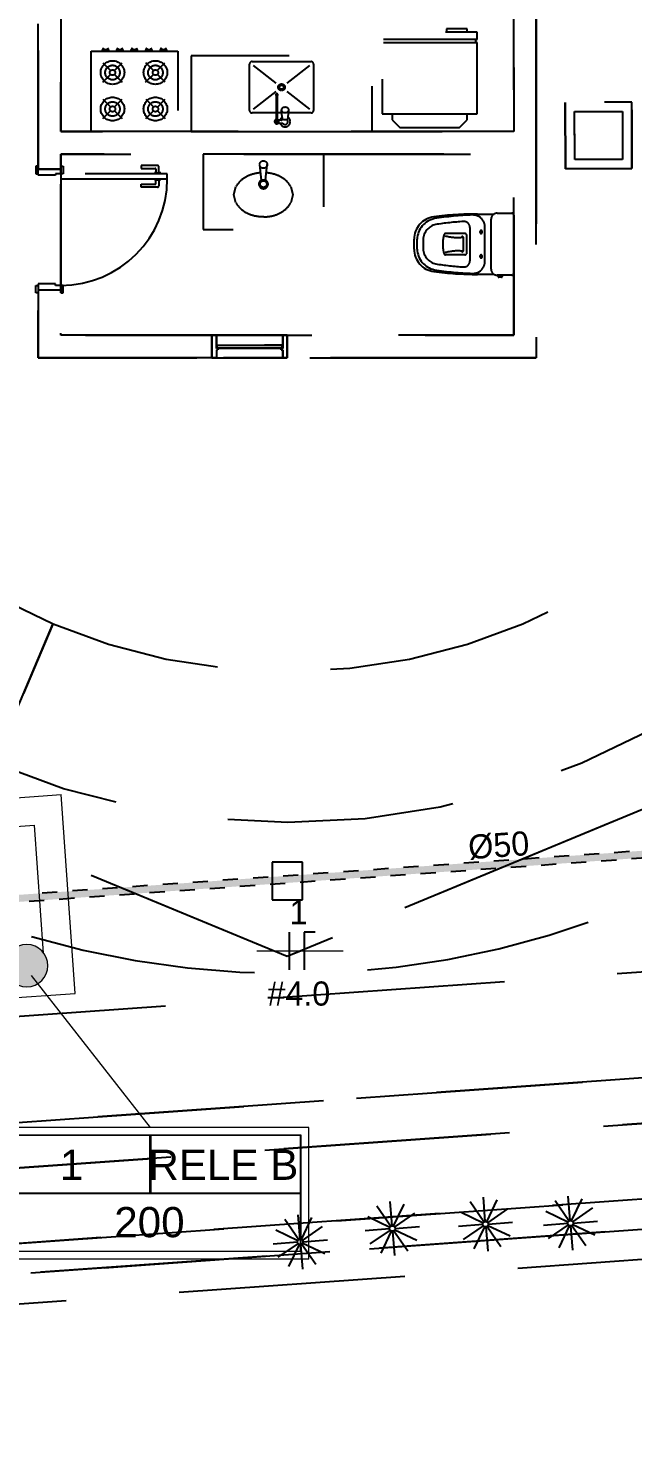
# Model space of a CAD drawing. Header units: metres. Extents: x 4 to 118, y -16 to 34.
# Drawn here: x 30.38 to 34.39, y 0 to 9.41 of the extents above; entities that cross this region are included whole.
import ezdxf

# ---------------------------------------------------------------- set-up
doc = ezdxf.new("R2010")
doc.units = ezdxf.units.M
for name, pattern in [('Hidden', [0.007144, 0.004763, -0.002381]), ('IMPORT-_Tracejado pequeno', [2.25, 1.5, -0.75]), ('IMPORT-DASHED2 _4_', [0.375, 0.25, -0.125])]:
    doc.linetypes.add(name, pattern=pattern)
for name, color, linetype, lineweight in [('001_Dark_1 10', 7, 'Continuous', 9), ('A-ANNO-NOTE', 7, 'Continuous', 9), ('A-DETL-GENF', 7, 'Continuous', 9), ('E-LITE-EQPM-IDEN', 7, 'Continuous', 9), ('E-POWR-CNDT', 7, 'Continuous', 25), ('E-POWR-CNDT-IDEN', 7, 'Continuous', 9), ('KIRYA - PAREDE', 7, 'Continuous', 35), ('KIRYA - PAREDE VISTA', 7, 'Continuous', 18), ('KIRYA - PISO', 7, 'Continuous', 9), ('KIRYA - PROJEÇÃO', 7, 'IMPORT-DASHED2 _4_', 9), ('KIRYA - SQUADRIA', 7, 'Continuous', 9), ('LAYOUT-WC_COZINHA', 7, 'Continuous', 9), ('VEGETAÇÃO', 7, 'Continuous', 9)]:
    doc.layers.add(name, color=color, linetype=linetype, lineweight=lineweight)
doc.layers.add('A-DETL-THIN', color=7, linetype='Continuous', lineweight=20, true_color=0xc0c0c0)
doc.layers.add('Base Revit Coremas_dwg', color=7, linetype='Continuous', lineweight=9, true_color=0x767676)
doc.styles.add('Arial_1', font='arial.ttf', dxfattribs={"height": 0.2})
doc.styles.add('Century Gothic_3', font='GOTHIC.TTF', dxfattribs={"height": 0.16})

# ---------------------------------------------------------------- blocks, each defined once
blk = doc.blocks.new('Base Revit Coremas_dwg_A$C245F1D6E-8215566-PLANTA BAIXA - TÉRREO')
at = {"layer": 'LAYOUT-WC_COZINHA', "color": 254, "linetype": 'IMPORT-_Tracejado pequeno', "lineweight": 25, "true_color": 0xe3e3e3}
for p, q in [((0.4045, 0.3774), (0.5536, 0.3774)), ((0.56, 0.426), (0.56, 0.4174)), ((0.6, 0.3774), (0.6268, 0.3774)), ((0.6368, 0.3774), (0.7955, 0.3774)), ((0.3875, 0.0544), (0.3875, 0.3604)), ((0.413, 0.3519), (0.5637, 0.2354)), ((0.787, 0.3519), (0.6363, 0.2354)), ((0.8125, 0.3604), (0.8125, 0.0544)), ((0.5637, 0.1793), (0.413, 0.0629)), ((0.6363, 0.1793), (0.787, 0.0629)), ((0.7955, 0.0374), (0.4045, 0.0374))]:
    blk.add_line(p, q, dxfattribs=at)
at = {"layer": 'LAYOUT-WC_COZINHA', "color": 254, "linetype": 'IMPORT-_Tracejado pequeno', "lineweight": 25, "true_color": 0xe3e3e3, "flags": 128}
blk.add_lwpolyline([(1.2, 0.5), (0, 0.5), (0, 0), (1.2, 0)], close=True, dxfattribs=at)
for points in [[(0.6016, 0.3573), (0.5974, 0.4064), (0.5968, 0.4128), (0.5956, 0.4159), (0.5909, 0.4193), (0.5849, 0.4213), (0.5768, 0.422), (0.5687, 0.4213), (0.5626, 0.4193), (0.558, 0.4159), (0.5568, 0.4128), (0.5562, 0.4065), (0.5518, 0.3573)], [(0.622, 0.4453), (0.6101, 0.4453), (0.5924, 0.4453)], [(0.6031, 0.4253), (0.6105, 0.4253), (0.6207, 0.4253)], [(0.6268, 0.4347), (0.6268, 0.4211), (0.6268, 0.2629), (0.6268, 0.2575)], [(0.6368, 0.2575), (0.6368, 0.2629), (0.6368, 0.4211), (0.6368, 0.4347)]]:
    blk.add_lwpolyline(points, dxfattribs=at)
at = {"layer": 'LAYOUT-WC_COZINHA', "color": 254, "linetype": 'IMPORT-_Tracejado pequeno', "lineweight": 25, "true_color": 0xe3e3e3}
for radius in [0.0226, 0.0138]:
    blk.add_circle((0.6, 0.2074), radius, dxfattribs=at)
for centre, radius, start, end in [((0.4045, 0.3604), 0.017, 90, 180), ((0.5768, 0.4347), 0.0349, 17.74323, 233.82953), ((0.5768, 0.4347), 0.0189, 34.26245, 207.26327), ((0.6031, 0.4153), 0.01, 90, 167.17152), ((0.5768, 0.4347), 0.0349, 306.00126, 344.46267), ((0.6318, 0.4347), 0.0145, 132.80067, 220.15936), ((0.6318, 0.4347), 0.0145, 220.15936, 249.83899), ((0.6318, 0.4347), 0.0145, 290.16101, 132.80067), ((0.6318, 0.4347), 0.005, 0.00373, 179.99627), ((0.7955, 0.3604), 0.017, 360, 90), ((0.5671, 0.3577), 0.0153, 181.48017, 244.51162), ((0.5689, 0.3559), 0.0173, 120.66541, 166.87456), ((0.577, 0.3401), 0.035, 62.12392, 118.91725), ((0.5769, 0.3792), 0.039, 245.0813, 294.9187), ((0.5852, 0.3569), 0.0164, 1.37882, 60.14207), ((0.5865, 0.3573), 0.015, 297.00282, 0.15722), ((0.6318, 0.2575), 0.00738, 132.65589, 47.34411), ((0.6318, 0.2575), 0.005, 179.99352, 0.00648), ((0.4045, 0.0544), 0.017, 180, 270), ((0.7955, 0.0544), 0.017, 270, 360)]:
    blk.add_arc(centre, radius, start, end, dxfattribs=at)
blk = doc.blocks.new('Base Revit Coremas_dwg_A$C249D7A9F-8215567-PLANTA BAIXA - TÉRREO')
at = {"layer": 'LAYOUT-WC_COZINHA', "color": 254, "linetype": 'IMPORT-_Tracejado pequeno', "lineweight": 25, "true_color": 0xe3e3e3}
for p, q in [((0.1342, 0.4155), (0.0836, 0.4661)), ((0.1345, 0.3897), (0.0836, 0.3388)), ((0.2109, 0.3388), (0.1601, 0.3896)), ((0.2109, 0.4661), (0.1604, 0.4157)), ((0.4186, 0.4156), (0.3683, 0.4659)), ((0.4191, 0.3895), (0.3683, 0.3386)), ((0.4955, 0.3386), (0.4445, 0.3896)), ((0.4955, 0.4659), (0.445, 0.4154)), ((0.1339, 0.174), (0.0857, 0.2223)), ((0.2129, 0.2251), (0.1613, 0.1734)), ((0.4186, 0.1743), (0.3683, 0.2247)), ((0.4956, 0.2247), (0.4451, 0.1742)), ((0.1355, 0.1476), (0.0857, 0.0978)), ((0.2129, 0.095), (0.1598, 0.1481)), ((0.4191, 0.1482), (0.3683, 0.0974)), ((0.4956, 0.0974), (0.4446, 0.1484)), ((0.0849, 0.0172), (0.0849, 0.0191)), ((0.1049, 0.0172), (0.1049, 0.0191)), ((0.1812, 0.0172), (0.1812, 0.0191)), ((0.2012, 0.0172), (0.2012, 0.0191)), ((0.2775, 0.0172), (0.2775, 0.0191)), ((0.2975, 0.0172), (0.2975, 0.0191)), ((0.3739, 0.0172), (0.3739, 0.0191)), ((0.3939, 0.0172), (0.3939, 0.0191)), ((0.4681, 0.0172), (0.4681, 0.0191)), ((0.4881, 0.0172), (0.4881, 0.0191))]:
    blk.add_line(p, q, dxfattribs=at)
at = {"layer": 'LAYOUT-WC_COZINHA', "color": 254, "linetype": 'IMPORT-_Tracejado pequeno', "lineweight": 25, "true_color": 0xe3e3e3, "flags": 128}
for points in [[(0.5732, 0.5514), (0.5732, 0.0191), (0, 0.0191), (0, 0.5514)], [(0.1212, 0.0172), (0.1212, 0.0153), (0.0684, 0.0153), (0.0684, 0.0172)], [(0.2176, 0.0172), (0.2176, 0.0153), (0.1647, 0.0153), (0.1647, 0.0172)], [(0.3139, 0.0172), (0.3139, 0.0153), (0.261, 0.0153), (0.261, 0.0172)], [(0.4102, 0.0172), (0.4102, 0.0153), (0.3574, 0.0153), (0.3574, 0.0172)], [(0.5044, 0.0172), (0.5044, 0.0153), (0.4516, 0.0153), (0.4516, 0.0172)]]:
    blk.add_lwpolyline(points, close=True, dxfattribs=at)
at = {"layer": 'LAYOUT-WC_COZINHA', "color": 254, "linetype": 'IMPORT-_Tracejado pequeno', "lineweight": 25, "true_color": 0xe3e3e3}
for centre, radius in [((0.1474, 0.4028), 0.0783), ((0.4318, 0.4028), 0.0783), ((0.1474, 0.4028), 0.0483), ((0.1474, 0.4028), 0.0183), ((0.4318, 0.4028), 0.0483), ((0.4318, 0.4028), 0.0183), ((0.1474, 0.1615), 0.0783), ((0.1474, 0.1615), 0.0483), ((0.4318, 0.1615), 0.0783), ((0.4318, 0.1615), 0.0483), ((0.1474, 0.1615), 0.0183), ((0.4318, 0.1615), 0.0183)]:
    blk.add_circle(centre, radius, dxfattribs=at)
for centre, radius, start, end in [((0.0949, 0.0152), 0.0214, 179.77732, 222.19147), ((0.0942, -0.0091), 0.0182, 30.07184, 146.86423), ((0.0949, 0.0152), 0.0214, 314.74459, 0.22268), ((0.1912, 0.0152), 0.0214, 179.77732, 222.19147), ((0.1905, -0.0091), 0.0182, 30.07184, 146.86423), ((0.1912, 0.0152), 0.0214, 314.74459, 0.22268), ((0.2875, 0.0152), 0.0214, 179.77732, 222.19147), ((0.2869, -0.0091), 0.0182, 30.07184, 146.86423), ((0.2875, 0.0152), 0.0214, 314.74459, 0.22268), ((0.3839, 0.0152), 0.0214, 179.77732, 222.19147), ((0.3832, -0.0091), 0.0182, 30.07184, 146.86423), ((0.3839, 0.0152), 0.0214, 314.74459, 0.22268), ((0.4781, 0.0152), 0.0214, 179.77732, 222.19147), ((0.4774, -0.0091), 0.0182, 30.07184, 146.86423), ((0.4781, 0.0152), 0.0214, 314.74459, 0.22268)]:
    blk.add_arc(centre, radius, start, end, dxfattribs=at)
blk = doc.blocks.new('Base Revit Coremas_dwg_A$C7E1C57F4-8215568-PLANTA BAIXA - TÉRREO')
at = {"layer": 'LAYOUT-WC_COZINHA', "color": 254, "linetype": 'IMPORT-_Tracejado pequeno', "lineweight": 25, "true_color": 0xe3e3e3}
for p, q in [((0.62, 0.09), (0.01, 0.09)), ((0.01, 0.07), (0.62, 0.07)), ((0.0675, 0.0225), (0.2025, 0.0225))]:
    blk.add_line(p, q, dxfattribs=at)
at = {"layer": 'LAYOUT-WC_COZINHA', "color": 254, "linetype": 'IMPORT-_Tracejado pequeno', "lineweight": 25, "true_color": 0xe3e3e3, "flags": 128}
blk.add_lwpolyline([(0.5625, 0.5625), (0.5625, 0.6025), (0.5125, 0.6525), (0.1175, 0.6525), (0.0675, 0.6025), (0.0675, 0.5625), (0, 0.5625), (0, 0.09), (0.01, 0.09), (0.01, 0.07), (0, 0.07), (0, 0.0225), (0.0675, 0.0225), (0.0675, 0), (0.2025, 0), (0.2025, 0.0225), (0.63, 0.0225), (0.63, 0.07), (0.62, 0.07), (0.62, 0.09), (0.63, 0.09), (0.63, 0.5625), (0.5625, 0.5625), (0.0675, 0.5625)], dxfattribs=at)
blk = doc.blocks.new('Base Revit Coremas_dwg__U20-8215570-PLANTA BAIXA - TÉRREO')
at = {"layer": 'KIRYA - SQUADRIA', "color": 254, "linetype": 'IMPORT-_Tracejado pequeno', "lineweight": 25, "true_color": 0xe3e3e3}
for p, q in [((0.0237, 0.6295), (0.0237, 0.6495)), ((0.0713, 0.6295), (0.0713, 0.6495)), ((0.8, -0.15), (0.8, 0))]:
    blk.add_line(p, q, dxfattribs=at)
at = {"layer": 'KIRYA - SQUADRIA', "color": 254, "linetype": 'IMPORT-_Tracejado pequeno', "lineweight": 25, "true_color": 0xe3e3e3, "flags": 128}
for points in [[(0.03, 0.6621), (0.0237, 0.6621), (0.0237, 0.6495), (-0.015, 0.6495)], [(0, -0.15), (0, 0), (0.065, 0), (0.065, 0.705), (0.03, 0.705), (0.03, 0.015)], [(0.065, 0.6621), (0.0713, 0.6621), (0.0713, 0.6495), (0.11, 0.6495)], [(-0.025, 0.6395), (-0.025, 0.5325), (-0.005, 0.5325), (-0.005, 0.6245)], [(0, 0.6295), (0.0237, 0.6295), (0.0237, 0.6195), (0.03, 0.6195)], [(0.095, 0.6295), (0.0713, 0.6295), (0.0713, 0.6195), (0.065, 0.6195)], [(0.12, 0.6395), (0.12, 0.5325), (0.1, 0.5325), (0.1, 0.6245)], [(0.03, 0), (-0.02, 0), (-0.02, 0.015), (0.03, 0.015), (0.03, -0.035), (0.04, -0.035), (0.04, -0.15), (-0.02, -0.15), (-0.02, -0.165), (0.03, -0.165), (0.03, -0.15)], [(0.82, 0), (0.77, 0), (0.82, 0), (0.82, 0.015), (0.77, 0.015), (0.77, -0.035), (0.76, -0.035), (0.76, -0.15), (0.82, -0.15), (0.82, -0.165), (0.77, -0.165), (0.77, -0.15)]]:
    blk.add_lwpolyline(points, dxfattribs=at)
at = {"layer": 'KIRYA - SQUADRIA', "color": 254, "linetype": 'IMPORT-_Tracejado pequeno', "lineweight": 25, "true_color": 0xe3e3e3}
for centre, radius, start, end in [((0.065, 0), 0.705, 360, 90), ((-0.015, 0.6395), 0.01, 90, 180), ((0, 0.6245), 0.005, 90, 180), ((0.095, 0.6245), 0.005, 0, 90), ((0.11, 0.6395), 0.01, 0, 90)]:
    blk.add_arc(centre, radius, start, end, dxfattribs=at)
blk = doc.blocks.new('Base Revit Coremas_dwg_A$C0A671FCF-8215560-PLANTA BAIXA - TÉRREO')
at = {"layer": 'LAYOUT-WC_COZINHA', "color": 254, "linetype": 'IMPORT-_Tracejado pequeno', "lineweight": 25, "true_color": 0xe3e3e3}
for p, q in [((0, 0.012), (0, 0.398)), ((0.0754, 0.41), (0.1037, 0.41)), ((0.0804, 0.4244), (0.0987, 0.4244)), ((0.1294, 0.405), (0.2392, 0.405)), ((0.15, 0.37), (0.15, 0.04)), ((0.3132, 0.1415), (0.3132, 0.2685)), ((0.3228, 0.2758), (0.4517, 0.2758)), ((0.4687, 0.1975), (0.4687, 0.2125)), ((0.3228, 0.1342), (0.4517, 0.1342)), ((0.11, 0), (0.012, 0)), ((0.2392, 0.005), (0.1294, 0.005))]:
    blk.add_line(p, q, dxfattribs=at)
at = {"layer": 'LAYOUT-WC_COZINHA', "color": 254, "linetype": 'IMPORT-_Tracejado pequeno', "lineweight": 25, "true_color": 0xe3e3e3, "flags": 128}
for points in [[(0.012, 0.41), (0.0754, 0.41), (0.0754, 0.4194), (0.1037, 0.4194), (0.1037, 0.41), (0.11, 0.41)], [(0.19, 0.3185), (0.19, 0.2125), (0.19, 0.1975), (0.19, 0.0915)], [(0.29, 0.0943), (0.29, 0.1975), (0.29, 0.2125), (0.29, 0.3157)], [(0.3451, 0.1489), (0.3348, 0.1577), (0.3348, 0.1975), (0.3348, 0.2125), (0.3348, 0.2523), (0.3451, 0.2611)], [(0.6, 0.1724), (0.6, 0.1975), (0.6, 0.2125), (0.6, 0.2376)], [(0.64, 0.2376), (0.64, 0.2125), (0.64, 0.1975), (0.64, 0.1724)], [(0.66, 0.2376), (0.66, 0.2125), (0.66, 0.1975), (0.66, 0.1724)]]:
    blk.add_lwpolyline(points, dxfattribs=at)
at = {"layer": 'LAYOUT-WC_COZINHA', "color": 254, "linetype": 'IMPORT-_Tracejado pequeno', "lineweight": 25, "true_color": 0xe3e3e3}
for centre, radius, start, end in [((0.012, 0.398), 0.012, 90, 180), ((0.0804, 0.4194), 0.005, 90, 180), ((0.0987, 0.4194), 0.005, 360, 90), ((0.11, 0.37), 0.04, 61.04498, 90), ((0.11, 0.37), 0.04, 360, 61.04498), ((0.27, 0.3185), 0.08, 88.14425, 180), ((0.2392, -1.8637), 2.2687, 82.65629, 90), ((0.2073, -1.6167), 2.0162, 80.95019, 88.14425), ((0.51, 0.2376), 0.15, 0, 82.65629), ((0.2212, 0.2861), 0.0134, 162.44815, 180), ((0.2212, 0.2861), 0.0134, 180, 197.55185), ((0.2185, 0.287), 0.0106, 142.63461, 162.44815), ((0.2168, 0.2883), 0.00838, 118.47751, 142.63461), ((0.2156, 0.2903), 0.00607, 90, 118.47751), ((0.2156, 0.2903), 0.00607, 61.52249, 90), ((0.2145, 0.2883), 0.00838, 37.36539, 61.52249), ((0.2128, 0.287), 0.0106, 17.55185, 37.36539), ((0.2101, 0.2861), 0.0134, 0, 17.55185), ((0.2101, 0.2861), 0.0134, 342.44815, 0), ((0.33, 0.3157), 0.04, 86.36665, 180), ((0.2073, -1.6167), 1.9762, 80.95019, 86.36665), ((0.4941, 0.2316), 0.106, 2.34978, 78.01274), ((0.4941, 0.2316), 0.146, 2.34978, 78.01274), ((0.2185, 0.2852), 0.0106, 197.55185, 217.36539), ((0.2168, 0.2839), 0.00838, 217.36539, 241.52249), ((0.2156, 0.2819), 0.00607, 241.52249, 270), ((0.2156, 0.2819), 0.00607, 270, 298.47751), ((0.2145, 0.2839), 0.00838, 298.47751, 322.63461), ((0.2128, 0.2852), 0.0106, 322.63461, 342.44815), ((0.3228, 0.2658), 0.01, 90, 164.16879), ((0.3699, 0.5616), 0.3121, 264.89478, 285.62296), ((0.4517, 0.2658), 0.01, 18.52205, 90), ((0.3187, 0.2213), 0.1503, 356.66193, 18.52205), ((0.3187, 0.1887), 0.1503, 341.47795, 3.33807), ((0.2212, 0.1239), 0.0134, 162.44815, 180), ((0.2212, 0.1239), 0.0134, 180, 197.55185), ((0.2185, 0.1248), 0.0106, 142.63461, 162.44815), ((0.2185, 0.123), 0.0106, 197.55185, 217.36539), ((0.2168, 0.1261), 0.00838, 118.47751, 142.63461), ((0.2168, 0.1217), 0.00838, 217.36539, 241.52249), ((0.2156, 0.1281), 0.00607, 90, 118.47751), ((0.2156, 0.1197), 0.00607, 241.52249, 270), ((0.2156, 0.1281), 0.00607, 61.52249, 90), ((0.2156, 0.1197), 0.00607, 270, 298.47751), ((0.2145, 0.1261), 0.00838, 37.36539, 61.52249), ((0.2145, 0.1217), 0.00838, 298.47751, 322.63461), ((0.2128, 0.1248), 0.0106, 17.55185, 37.36539), ((0.2128, 0.123), 0.0106, 322.63461, 342.44815), ((0.2101, 0.1239), 0.0134, 360, 17.55185), ((0.2101, 0.1239), 0.0134, 342.44815, 360), ((0.33, 0.0943), 0.04, 180, 273.63335), ((0.3228, 0.1442), 0.01, 195.83121, 270), ((0.3699, -0.1516), 0.3121, 74.37704, 95.10522), ((0.4517, 0.1442), 0.01, 270, 341.47795), ((0.4941, 0.1784), 0.106, 281.98726, 357.65022), ((0.4941, 0.1784), 0.146, 281.98726, 357.65022), ((0.51, 0.1724), 0.15, 277.34371, 360), ((0.012, 0.012), 0.012, 180, 270), ((0.11, 0.04), 0.04, 270, 298.95502), ((0.11, 0.04), 0.04, 298.95502, 0), ((0.27, 0.0915), 0.08, 180, 271.85575), ((0.2392, 2.2737), 2.2687, 270, 277.34371), ((0.2073, 2.0267), 2.0162, 271.85575, 279.04981), ((0.2073, 2.0267), 1.9762, 273.63335, 279.04981)]:
    blk.add_arc(centre, radius, start, end, dxfattribs=at)
blk = doc.blocks.new('Base Revit Coremas_dwg_A$C331B23C5-8215561-PLANTA BAIXA - TÉRREO')
at = {"layer": 'LAYOUT-WC_COZINHA', "color": 254, "linetype": 'IMPORT-_Tracejado pequeno', "lineweight": 25, "true_color": 0xe3e3e3, "flags": 128}
blk.add_lwpolyline([(0, 0.8), (0, 0), (0.5, 0), (0.5, 0.8)], close=True, dxfattribs=at)
for points in [[(0.2159, 0.5819), (0.2692, 0.5958), (0.3224, 0.5819)], [(0.0687, 0.4236), (0.1726, 0.4126), (0.1737, 0.3868), (0.0723, 0.3752)], [(0.3224, 0.2181), (0.2692, 0.2042), (0.2159, 0.2181)]]:
    blk.add_lwpolyline(points, dxfattribs=at)
at = {"layer": 'LAYOUT-WC_COZINHA', "color": 254, "linetype": 'IMPORT-_Tracejado pequeno', "lineweight": 25, "true_color": 0xe3e3e3}
for centre, radius in [((0.0694, 0.4), 0.025), ((0.1989, 0.4), 0.0217)]:
    blk.add_circle(centre, radius, dxfattribs=at)
for centre, radius, start, end in [((0.2923, 0.4448), 0.157, 119.13945, 143.388), ((0.246, 0.4448), 0.157, 36.612, 60.86055), ((0.3863, 0.4), 0.2627, 162.8939, 176.12745), ((0.3288, 0.4177), 0.2025, 143.388, 162.8939), ((0.1926, 0.4052), 0.2235, 17.1061, 36.612), ((0.2162, 0.4124), 0.1988, 356.41257, 17.1061), ((0.3863, 0.4), 0.2627, 184.10958, 197.1061), ((0.1989, 0.4), 0.0307, 206.00804, 155.28758), ((0.152, 0.4), 0.2627, 342.8939, 360), ((0.3288, 0.3823), 0.2025, 197.1061, 216.612), ((0.2095, 0.3823), 0.2025, 323.388, 342.8939), ((0.2923, 0.3552), 0.157, 216.612, 240.86055), ((0.246, 0.3552), 0.157, 299.13945, 323.388)]:
    blk.add_arc(centre, radius, start, end, dxfattribs=at)
blk = doc.blocks.new('Base Revit Coremas_dwg_A$C277F18F9-8215571-PLANTA BAIXA - TÉRREO')
at = {"layer": 'VEGETAÇÃO', "color": 254, "linetype": 'IMPORT-_Tracejado pequeno', "lineweight": 25, "true_color": 0xe3e3e3}
for p, q in [((0.171, 0.1956), (0.09, 0.3359)), ((0.18, 0.198), (0.18, 0.36)), ((0.189, 0.1956), (0.27, 0.3359)), ((0.1644, 0.189), (0.0241, 0.27)), ((0.1956, 0.189), (0.3359, 0.27)), ((0.162, 0.18), (0, 0.18)), ((0.1644, 0.171), (0.0241, 0.09)), ((0.171, 0.1644), (0.09, 0.0241)), ((0.18, 0.162), (0.18, 0)), ((0.189, 0.1644), (0.27, 0.0241)), ((0.1956, 0.171), (0.3359, 0.09)), ((0.198, 0.18), (0.36, 0.18))]:
    blk.add_line(p, q, dxfattribs=at)
blk.add_circle((0.18, 0.18), 0.018, dxfattribs=at)
blk = doc.blocks.new('Base Revit Coremas_dwg_A$C6DD851CF-8215572-PLANTA BAIXA - TÉRREO')
at = {"layer": 'VEGETAÇÃO', "color": 254, "linetype": 'IMPORT-_Tracejado pequeno', "lineweight": 25, "true_color": 0xe3e3e3}
for p, q in [((0.171, 0.1956), (0.09, 0.3359)), ((0.18, 0.198), (0.18, 0.36)), ((0.189, 0.1956), (0.27, 0.3359)), ((0.1644, 0.189), (0.0241, 0.27)), ((0.1956, 0.189), (0.3359, 0.27)), ((0.162, 0.18), (0, 0.18)), ((0.1644, 0.171), (0.0241, 0.09)), ((0.171, 0.1644), (0.09, 0.0241)), ((0.18, 0.162), (0.18, 0)), ((0.189, 0.1644), (0.27, 0.0241)), ((0.1956, 0.171), (0.3359, 0.09)), ((0.198, 0.18), (0.36, 0.18))]:
    blk.add_line(p, q, dxfattribs=at)
blk.add_circle((0.18, 0.18), 0.018, dxfattribs=at)
blk = doc.blocks.new('Base Revit Coremas_dwg_A$C7A191758-8215573-PLANTA BAIXA - TÉRREO')
at = {"layer": 'VEGETAÇÃO', "color": 254, "linetype": 'IMPORT-_Tracejado pequeno', "lineweight": 25, "true_color": 0xe3e3e3}
for p, q in [((0.171, 0.1956), (0.09, 0.3359)), ((0.18, 0.198), (0.18, 0.36)), ((0.189, 0.1956), (0.27, 0.3359)), ((0.1644, 0.189), (0.0241, 0.27)), ((0.1956, 0.189), (0.3359, 0.27)), ((0.162, 0.18), (0, 0.18)), ((0.1644, 0.171), (0.0241, 0.09)), ((0.171, 0.1644), (0.09, 0.0241)), ((0.18, 0.162), (0.18, 0)), ((0.189, 0.1644), (0.27, 0.0241)), ((0.1956, 0.171), (0.3359, 0.09)), ((0.198, 0.18), (0.36, 0.18))]:
    blk.add_line(p, q, dxfattribs=at)
blk.add_circle((0.18, 0.18), 0.018, dxfattribs=at)
blk = doc.blocks.new('Base Revit Coremas_dwg-8208185-PLANTA BAIXA - TÉRREO')
at = {"layer": '001_Dark_1 10', "color": 254, "linetype": 'IMPORT-_Tracejado pequeno', "lineweight": 25, "true_color": 0xe3e3e3, "flags": 128}
for points in [[(17.0263, 8.9186), (17.0278, 8.4787), (17.4677, 8.4802), (17.4662, 8.9201), (17.0263, 8.9186), (17.4662, 8.9201), (17.4677, 8.4802), (17.0278, 8.4787)], [(17.0877, 8.8576), (17.4052, 8.8587), (17.4063, 8.5412), (17.0888, 8.5401), (17.0877, 8.8576), (17.4052, 8.8587), (17.4063, 8.5412), (17.0888, 8.5401)]]:
    blk.add_lwpolyline(points, close=True, dxfattribs=at)
at = {"layer": 'KIRYA - PAREDE', "color": 254, "linetype": 'IMPORT-_Tracejado pequeno', "lineweight": 25, "true_color": 0xe3e3e3, "flags": 128}
for points in [[(44.026, 31.3887), (43.8882, 3.135), (0.243, 0.0173), (0.2288, 0.2168), (43.6891, 3.3213), (43.8234, 30.8565)], [(44.026, 31.3887), (43.8882, 3.135), (0.243, 0.0173), (0.2288, 0.2168), (43.6891, 3.3213), (43.8234, 30.8565)], [(13.5344, 7.6764), (13.5344, 7.2264), (16.8344, 7.2264), (16.8344, 8.5764), (16.8344, 9.6133), (16.6844, 9.6133), (16.6844, 8.7264), (13.6844, 8.7264), (13.6844, 9.7264), (13.5344, 9.7264), (13.6844, 9.7264), (13.6844, 8.7264), (16.6844, 8.7264), (16.6844, 9.6133), (16.8344, 9.6133)], [(16.8344, 9.6133), (16.8344, 8.5764), (16.8344, 7.2264), (13.5344, 7.2264), (13.5344, 7.6764), (13.6844, 7.6764), (13.6844, 7.3764), (16.6844, 7.3764), (16.6844, 8.5764), (13.6844, 8.5764), (13.6844, 8.4764), (13.5344, 8.4764), (13.5344, 8.5764), (13.5344, 9.7264), (13.5344, 8.5764), (13.5344, 8.4764), (13.6844, 8.4764), (13.6844, 8.5764), (16.6844, 8.5764), (16.6844, 7.3764), (13.6844, 7.3764), (13.6844, 7.6764), (13.5344, 7.6764)]]:
    blk.add_lwpolyline(points, dxfattribs=at)
blk.add_lwpolyline([(15.0834, 3.6354), (15.2854, 3.6354), (15.2854, 3.8849), (15.0834, 3.8849), (15.0834, 3.6354), (15.2854, 3.6354), (15.2854, 3.8849), (15.0834, 3.8849)], close=True, dxfattribs=at)
at = {"layer": 'KIRYA - PAREDE VISTA', "color": 254, "linetype": 'IMPORT-_Tracejado pequeno', "lineweight": 25, "true_color": 0xe3e3e3, "flags": 128}
blk.add_lwpolyline([(13.6844, 8.4764), (13.6844, 7.6764)], close=True, dxfattribs=at)
at = {"layer": 'KIRYA - PISO', "color": 254, "linetype": 'IMPORT-_Tracejado pequeno', "lineweight": 25, "true_color": 0xe3e3e3}
blk.add_line((41.3097, 4.8557), (2.4143, 2.0773), dxfattribs=at)
blk.add_line((41.3097, 4.8557), (2.4143, 2.0773), dxfattribs=at)
at = {"layer": 'KIRYA - PISO', "color": 254, "linetype": 'IMPORT-_Tracejado pequeno', "lineweight": 25, "true_color": 0xe3e3e3, "flags": 128}
for points in [[(44.026, 31.3887), (43.8882, 3.135), (0, 0), (1.5183, 12.1051), (43.4673, 32.3373)], [(44.026, 31.3887), (43.8882, 3.135), (0, 0)], [(0.7543, 4.407), (0.2288, 0.2168), (43.6891, 3.3213), (43.8234, 30.8565)], [(43.8234, 30.8565), (43.6891, 3.3213), (0.2288, 0.2168), (0.7543, 4.407)]]:
    blk.add_lwpolyline(points, dxfattribs=at)
for points in [[(1.0645, 4.4689), (0.6227, 0.9467), (42.9923, 3.9733), (43.1271, 31.618), (17.5556, 19.2849), (43.1271, 31.618), (42.9923, 3.9733), (0.6227, 0.9467)], [(1.3746, 4.5308), (0.9658, 1.272), (42.6936, 4.2528), (42.8247, 31.1391), (17.5959, 18.9712), (42.8247, 31.1391), (42.6936, 4.2528), (0.9658, 1.272)], [(43.6199, 30.1409), (43.49, 3.5076), (0.4575, 0.4337), (0.2288, 0.2168), (0.4575, 0.4337), (43.49, 3.5076)], [(13.2417, 4.542), (13.6312, 5.463)]]:
    blk.add_lwpolyline(points, close=True, dxfattribs=at)
at = {"layer": 'KIRYA - PISO', "color": 254, "linetype": 'IMPORT-_Tracejado pequeno', "lineweight": 25, "true_color": 0xe3e3e3}
for radius in [5, 5, 4, 4]:
    blk.add_circle((15.1891, 9.1472), radius, dxfattribs=at)
for start, end in [(360, 105.55582), (360, 105.55582), (253.54965, 360), (253.54965, 360)]:
    blk.add_arc((15.1891, 9.1472), 6, start, end, dxfattribs=at)
at = {"layer": 'KIRYA - PROJEÇÃO', "color": 254, "linetype": 'IMPORT-_Tracejado pequeno', "lineweight": 25, "true_color": 0xe3e3e3, "flags": 128}
for points in [[(9.2844, 9.1596), (11.0125, 13.3315), (15.1844, 15.0596), (19.3564, 13.3315), (21.0844, 9.1596), (19.3564, 4.9877), (15.1844, 3.2596), (13.4442, 3.9804)], [(13.2902, 4.0442), (11.0125, 4.9877), (9.2844, 9.1596), (11.0125, 13.3315), (15.1844, 15.0596), (19.3564, 13.3315), (21.0844, 9.1596), (19.3564, 4.9877), (15.1844, 3.2596), (13.4442, 3.9804)]]:
    blk.add_lwpolyline(points, dxfattribs=at)
at = {"layer": 'KIRYA - SQUADRIA', "color": 254, "linetype": 'IMPORT-_Tracejado pequeno', "lineweight": 25, "true_color": 0xe3e3e3, "flags": 128}
for points in [[(14.6844, 7.2264), (14.6844, 7.3764), (14.7144, 7.3764), (14.7144, 7.2888), (14.7144, 7.3764), (14.6844, 7.3764)], [(14.7144, 7.2888), (14.7244, 7.2888), (14.7244, 7.2788), (14.7144, 7.2788), (14.7144, 7.2264), (14.6844, 7.2264), (14.7144, 7.2264), (15.1544, 7.2264), (15.1844, 7.2264), (15.1844, 7.3764), (15.1844, 7.2264), (15.1544, 7.2264), (15.1544, 7.2788), (15.1444, 7.2788), (15.1444, 7.2888), (15.1544, 7.2888), (15.1444, 7.2888), (15.1444, 7.2788), (15.1544, 7.2788), (15.1544, 7.2264), (14.7144, 7.2264), (14.7144, 7.2788), (14.7244, 7.2788), (14.7244, 7.2888)], [(15.1544, 7.3764), (14.7144, 7.3764), (15.1544, 7.3764), (15.1544, 7.2888), (15.1544, 7.3764), (15.1844, 7.3764)], [(14.7172, 7.3114), (14.7172, 7.2914), (15.1513, 7.2914), (14.7172, 7.2914), (14.7172, 7.3114), (15.1513, 7.3114), (15.1513, 7.2914), (15.1513, 7.3114)]]:
    blk.add_lwpolyline(points, close=True, dxfattribs=at)
for name, p, rotation in [('Base Revit Coremas_dwg_A$C7E1C57F4-8215568-PLANTA BAIXA - TÉRREO', (16.4427, 9.4056), 180), ('Base Revit Coremas_dwg_A$C7E1C57F4-8215568-PLANTA BAIXA - TÉRREO', (16.4427, 9.4056), 180), ('Base Revit Coremas_dwg_A$C249D7A9F-8215567-PLANTA BAIXA - TÉRREO', (14.4582, 9.2779), 180), ('Base Revit Coremas_dwg_A$C249D7A9F-8215567-PLANTA BAIXA - TÉRREO', (14.4582, 9.2779), 180), ('Base Revit Coremas_dwg_A$C245F1D6E-8215566-PLANTA BAIXA - TÉRREO', (15.7465, 9.2264), 180), ('Base Revit Coremas_dwg_A$C245F1D6E-8215566-PLANTA BAIXA - TÉRREO', (15.7465, 9.2264), 180), ('Base Revit Coremas_dwg_A$C331B23C5-8215561-PLANTA BAIXA - TÉRREO', (14.6263, 8.5764), 270), ('Base Revit Coremas_dwg_A$C331B23C5-8215561-PLANTA BAIXA - TÉRREO', (14.6263, 8.5764), 270), ('Base Revit Coremas_dwg__U20-8215570-PLANTA BAIXA - TÉRREO', (13.6844, 8.4764), 270), ('Base Revit Coremas_dwg__U20-8215570-PLANTA BAIXA - TÉRREO', (13.6844, 8.4764), 270), ('Base Revit Coremas_dwg_A$C0A671FCF-8215560-PLANTA BAIXA - TÉRREO', (16.6844, 8.1843), 180), ('Base Revit Coremas_dwg_A$C0A671FCF-8215560-PLANTA BAIXA - TÉRREO', (16.6844, 8.1843), 180), ('Base Revit Coremas_dwg_A$C6DD851CF-8215572-PLANTA BAIXA - TÉRREO', (15.7153, 1.264), 4.525618784365806), ('Base Revit Coremas_dwg_A$C6DD851CF-8215572-PLANTA BAIXA - TÉRREO', (15.7153, 1.264), 4.525618784365806), ('Base Revit Coremas_dwg_A$C7A191758-8215573-PLANTA BAIXA - TÉRREO', (16.3327, 1.2928), 4.525618784365806), ('Base Revit Coremas_dwg_A$C7A191758-8215573-PLANTA BAIXA - TÉRREO', (16.3327, 1.2928), 4.525618784365806), ('Base Revit Coremas_dwg_A$C277F18F9-8215571-PLANTA BAIXA - TÉRREO', (16.8952, 1.2995), 4.525618784365806), ('Base Revit Coremas_dwg_A$C277F18F9-8215571-PLANTA BAIXA - TÉRREO', (16.8952, 1.2995), 4.525618784365806), ('Base Revit Coremas_dwg_A$C277F18F9-8215571-PLANTA BAIXA - TÉRREO', (15.1052, 1.1756), 4.525618784365806), ('Base Revit Coremas_dwg_A$C277F18F9-8215571-PLANTA BAIXA - TÉRREO', (15.1052, 1.1756), 4.525618784365806)]:
    blk.add_blockref(name, p, dxfattribs=dict(rotation=rotation))
blk = doc.blocks.new('Tag de Luminárias de Teto 3 - Tag de Luminárias de Teto 3-3493737-PLANTA BAIXA - TÉRREO')
at = {"layer": 'E-LITE-EQPM-IDEN'}
for p, q in [((-0.0105, -0.004361), (-0.0105, 0.004361)), ((0.0105, 0.004361), (-0.0105, 0.004361)), ((0.01, 0.003861), (-0.01, 0.003861)), ((-0.01, -0.003861), (-0.01, 0.003861)), ((-0.000039, 0.003822), (-0.009961, 0.003822)), ((-0.009961, 0.003822), (-0.009961, 0.000039)), ((-0.000039, 0.000039), (-0.000039, 0.003822)), ((0, 0), (0, 0.003861)), ((0.000039, 0.003822), (0.000039, 0.000039)), ((0.009961, 0.003822), (0.000039, 0.003822)), ((0.009961, 0.000039), (0.009961, 0.003822)), ((0.01, -0.003861), (0.01, 0.003861)), ((0.0105, -0.004361), (0.0105, 0.004361)), ((-0.01, 0), (0.01, 0)), ((-0.009961, 0.000039), (-0.000039, 0.000039)), ((0.000039, 0.000039), (0.009961, 0.000039)), ((0.009961, -0.000039), (-0.009961, -0.000039)), ((-0.009961, -0.000039), (-0.009961, -0.003822)), ((0.009961, -0.003822), (0.009961, -0.000039)), ((0.0105, -0.004361), (-0.0105, -0.004361)), ((0.01, -0.003861), (-0.01, -0.003861)), ((-0.009961, -0.003822), (0.009961, -0.003822))]:
    blk.add_line(p, q, dxfattribs=at)
blk = doc.blocks.new('Fiação_PEX_Tags Lighting Fixture - 1_ FN-4481215-PLANTA BAIXA - TÉRREO')
at = {"layer": 'E-LITE-EQPM-IDEN', "color": 1, "lineweight": 25, "true_color": 0xff0000}
blk.add_line((-0.00099, -0.001403), (-0.00099, -0.003903), dxfattribs=at)
at = {"layer": 'E-LITE-EQPM-IDEN', "color": 5, "lineweight": 25, "true_color": 0x0000ff}
for p, q in [((0.00001, -0.001403), (0.00001, -0.003903)), ((0.00001, -0.001403), (0.00001, -0.003425)), ((0.000731, -0.001403), (0.00001, -0.001403))]:
    blk.add_line(p, q, dxfattribs=at)
at = {"layer": 'E-LITE-EQPM-IDEN'}
for p in [(-0.003123, -0.002653), (-0.003123, -0.002653), (-0.003123, -0.002653), (-0.003123, -0.002653), (-0.003123, -0.002653), (-0.003123, -0.002653), (-0.003123, -0.002653), (-0.003123, -0.002653), (-0.003123, -0.002653), (-0.003123, -0.002653), (-0.003123, -0.002653), (-0.003123, -0.002653), (-0.003123, -0.002653), (-0.003123, -0.002653), (-0.003123, -0.002653), (-0.003123, -0.002653), (-0.003123, -0.002653), (-0.003123, -0.002653), (-0.003123, -0.002653), (-0.003123, -0.002653), (-0.003123, -0.002653), (-0.003123, -0.002653), (-0.002681, -0.002653)]:
    blk.add_line(p, (0.002595, -0.002653), dxfattribs=at)

msp = doc.modelspace()

# ---------------------------------------------------------------- hatches: boundary and pattern name
at = {"layer": 'A-DETL-GENF', "true_color": 0xffff00}
msp.add_hatch(color=2, dxfattribs=at).paths.add_polyline_path([(30.3717, 3.0593), (30.4079, 3.0641), (30.4417, 3.078), (30.4707, 3.1003), (30.493, 3.1293), (30.5069, 3.1631), (30.5117, 3.1993), (30.5069, 3.2355), (30.493, 3.2693), (30.4707, 3.2983), (30.4417, 3.3205), (30.4079, 3.3345), (30.3717, 3.3393), (30.3355, 3.3345), (30.3017, 3.3205), (30.2727, 3.2983), (30.2505, 3.2693), (30.2365, 3.2355), (30.2317, 3.1993), (30.2365, 3.1631), (30.2505, 3.1293), (30.2727, 3.1003), (30.3017, 3.078), (30.3355, 3.0641), (30.3692, 3.0596)])
at = {"layer": 'E-POWR-CNDT', "true_color": 0x353535}
for points in [[(30.2862, 3.6434), (37.6578, 4.1638), (37.6561, 4.1874), (30.2846, 3.6662), (30.2858, 3.6495)], [(30.2879, 3.6198), (37.6594, 4.1409), (37.6578, 4.1637), (30.2862, 3.6433), (30.2879, 3.6198)]]:
    msp.add_hatch(color=250, dxfattribs=at).paths.add_polyline_path(points)

# ---------------------------------------------------------------- linework, layer by layer
at = {"layer": 'A-ANNO-NOTE'}
for p, q in [((29.2817, 4.2398), (30.5984, 4.3327)), ((30.6914, 3.016), (30.5984, 4.3327)), ((29.4834, 4.0647), (30.4233, 4.131)), ((30.4833, 3.2819), (30.4233, 4.131)), ((29.3746, 2.9231), (30.6914, 3.016))]:
    msp.add_line(p, q, dxfattribs=at)
at = {"layer": 'A-DETL-THIN', "lineweight": 18}
for start, end in [(0, 180), (180, 360)]:
    msp.add_arc((30.3717, 3.1993), 0.14, start, end, dxfattribs=at)
at = {"layer": 'E-LITE-EQPM-IDEN'}
msp.add_line((30.4, 3.1337), (31.1899, 2.1271), dxfattribs=at)
at = {"layer": 'E-POWR-CNDT', "color": 1, "linetype": 'Hidden', "true_color": 0xff0000}
for p, q in [((37.5564, 4.1803), (30.3843, 3.6741)), ((30.3876, 3.6268), (37.5597, 4.1331))]:
    msp.add_line(p, q, dxfattribs=at)

# ---------------------------------------------------------------- block references
at = {"layer": 'Base Revit Coremas_dwg', "color": 254, "linetype": 'IMPORT-_Tracejado pequeno', "lineweight": 25, "true_color": 0xe3e3e3}
msp.add_blockref('Base Revit Coremas_dwg-8208185-PLANTA BAIXA - TÉRREO', (16.9133, 0), dxfattribs=at)
at = {"layer": 'E-LITE-EQPM-IDEN', "xscale": 99.99999999999993, "yscale": 99.99999999999993, "zscale": 99.99999999999993}
for name, p in [('Fiação_PEX_Tags Lighting Fixture - 1_ FN-4481215-PLANTA BAIXA - TÉRREO', (32.2084, 3.5625)), ('Tag de Luminárias de Teto 3 - Tag de Luminárias de Teto 3-3493737-PLANTA BAIXA - TÉRREO', (31.1899, 1.691))]:
    msp.add_blockref(name, p, dxfattribs=at)

# ---------------------------------------------------------------- texts
at = {"layer": 'E-LITE-EQPM-IDEN', "attachment_point": 1}
for s, insert, char_height, width, style in [('1', (32.1127, 3.634), 0.16, 0.152321, 'Century Gothic_3'), ('#4.0', (31.9657, 3.0948), 0.16, 0.577215, 'Century Gothic_3'), ('1', (30.5906, 1.9802), 0.2, 0.192405, 'Arial_1'), ('RELE B', (31.1771, 1.9802), 0.2, 1.234599, 'Arial_1'), ('200', (30.9512, 1.6003), 0.2, 0.577215, 'Arial_1')]:
    msp.add_mtext(s, dxfattribs=dict(at, insert=insert, char_height=char_height, width=width, style=style))
at = {"layer": 'E-POWR-CNDT-IDEN', "insert": (33.2911, 4.0639), "char_height": 0.16, "width": 0.545147, "attachment_point": 1, "rotation": 4.03753, "style": 'Century Gothic_3'}
msp.add_mtext('Ø50', dxfattribs=at)

doc.saveas('drawing.dxf')
